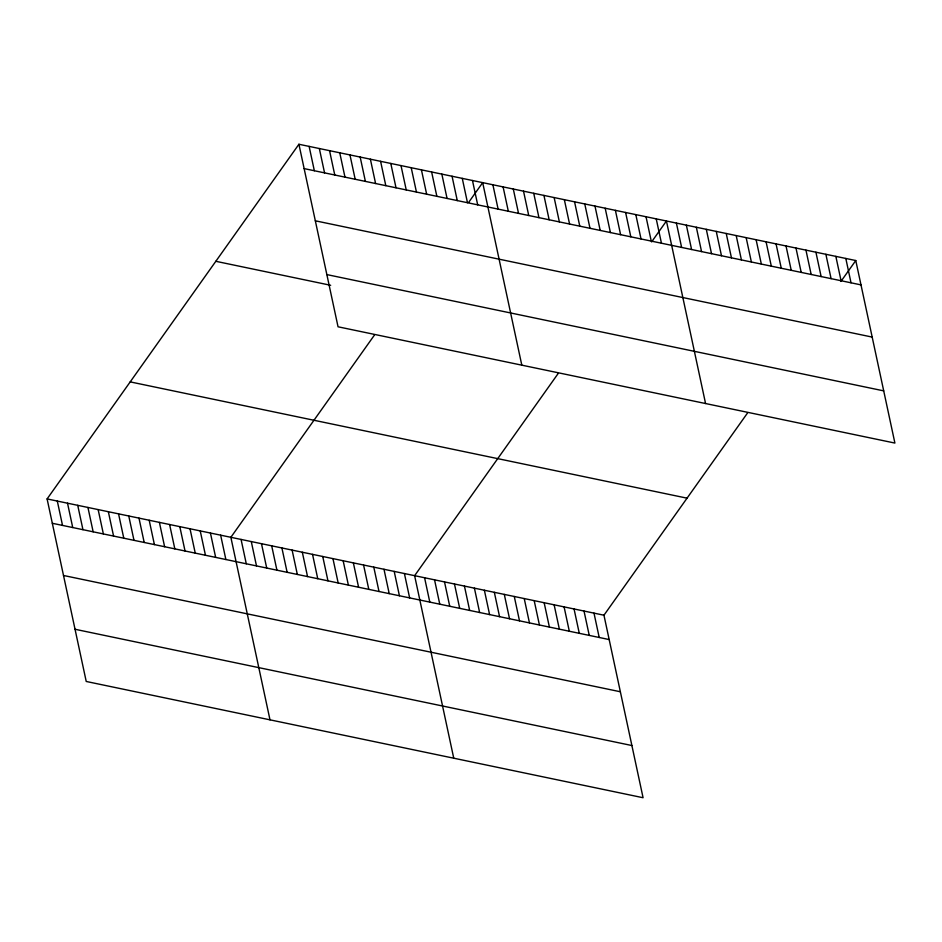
<?xml version="1.0" encoding="UTF-8"?>
<svg xmlns="http://www.w3.org/2000/svg" width="942" height="942" viewBox="0 0 942 942"><rect width="100%" height="100%" fill="white"/><g stroke="black" fill="none" stroke-linecap="round" stroke-linejoin="round"><path stroke-width="1.41" d="M747.489 413.043L603.952 615.208L643.08 797.733L86.228 681.466L47.1 498.93L298.92 144.267L855.772 260.534L894.9 443.07L338.048 326.792L298.92 144.267M374.398 335.14L230.861 537.305L269.989 719.829M468.586 202.483L482.681 182.63L521.809 365.166M558.159 373.515L414.621 575.68L453.75 758.204M651.605 241.906L666.441 221.005L705.57 403.529M840.935 281.434L855.772 260.534M304.136 168.606L860.988 284.884M315.334 220.805L872.174 337.083M326.862 274.593L883.714 390.871M215.824 261.299L330.666 285.285M130.196 381.887L687.048 498.165M47.1 498.93L603.952 615.208M52.316 523.281L609.168 639.559M63.514 575.48L620.354 691.758M75.042 629.268L631.894 745.534M845.81 258.461L851.026 282.8M835.837 256.377L841.065 280.716M825.875 254.293L831.091 278.644M815.913 252.209L821.13 276.559M805.952 250.136L811.168 274.475M795.978 248.052L801.195 272.403M786.017 245.968L791.233 270.319M776.055 243.896L781.271 268.235M766.082 241.811L771.31 266.15M756.12 239.727L761.336 264.078M746.158 237.655L751.375 261.994M736.197 235.571L741.413 259.91M726.223 233.486L731.451 257.837M716.261 231.402L721.478 255.753M706.3 229.33L711.516 253.669M696.338 227.246L701.554 251.596M686.365 225.162L691.593 249.512M676.403 223.089L681.619 247.428M656.233 218.874L661.449 243.213M646.024 216.742L651.24 241.081M635.815 214.611L641.031 238.95M625.606 212.48L630.822 236.819M615.397 210.349L620.613 234.688M605.188 208.217L610.404 232.556M594.979 206.086L600.195 230.425M584.77 203.955L589.986 228.294M574.561 201.823L579.777 226.162M564.352 199.692L569.569 224.031M554.143 197.561L559.36 221.9M543.934 195.418L549.151 219.769M533.725 193.287L538.942 217.637M523.517 191.155L528.733 215.506M513.308 189.024L518.524 213.375M503.099 186.893L508.315 211.244M593.99 613.124L599.206 637.475M492.89 184.762L498.106 209.112M584.016 611.052L589.245 635.391M574.055 608.968L579.271 633.307M564.093 606.883L569.309 631.234M472.472 180.499L477.688 204.85M554.132 604.799L559.348 629.15M462.263 178.368L467.479 202.718M544.158 602.727L549.386 627.066M452.054 176.236L457.27 200.587M534.196 600.643L539.413 624.993M441.845 174.105L447.061 198.456M524.235 598.559L529.451 622.909M431.636 171.974L436.853 196.325M514.273 596.486L519.489 620.825M421.427 169.843L426.644 194.193M504.3 594.402L509.528 618.741M411.218 167.711L416.435 192.062M494.338 592.318L499.554 616.669M401.009 165.58L406.226 189.919M484.376 590.245L489.593 614.584M390.8 163.449L396.017 187.788M474.415 588.161L479.631 612.5M380.592 161.317L385.808 185.656M464.441 586.077L469.658 610.428M370.383 159.186L375.599 183.525M454.48 583.993L459.696 608.344M360.174 157.055L365.39 181.394M444.518 581.92L449.734 606.259M349.965 154.924L355.181 179.263M434.545 579.836L439.773 604.187M339.756 152.792L344.972 177.131M424.583 577.752L429.799 602.103M329.547 150.661L334.763 175M319.338 148.53L324.554 172.869M404.412 573.548L409.629 597.887M309.129 146.399L314.345 170.738M394.203 571.417L399.42 595.756M383.995 569.286L389.211 593.625M373.786 567.143L379.002 591.494M363.577 565.012L368.793 589.362M353.368 562.88L358.584 587.231M343.159 560.749L348.375 585.1M332.95 558.618L338.166 582.968M322.741 556.486L327.957 580.837M312.532 554.355L317.748 578.706M302.323 552.224L307.539 576.575M292.114 550.093L297.331 574.443M281.905 547.961L287.122 572.312M271.696 545.83L276.913 570.181M261.487 543.699L266.704 568.05M251.279 541.568L256.495 565.918M241.07 539.436L246.286 563.787M220.652 535.174L225.868 559.513M210.443 533.042L215.659 557.381M200.234 530.911L205.45 555.25M190.025 528.78L195.241 553.119M179.816 526.649L185.032 550.988M169.607 524.517L174.823 548.856M159.398 522.386L164.615 546.725M149.189 520.255L154.406 544.594M138.98 518.124L144.197 542.462M128.771 515.992L133.988 540.331M118.562 513.861L123.779 538.2M108.354 511.73L113.57 536.069M98.145 509.587L103.361 533.937M87.936 507.455L93.152 531.806M77.727 505.324L82.943 529.675M67.518 503.193L72.734 527.544M57.309 501.062L62.525 525.412"/></g></svg>
